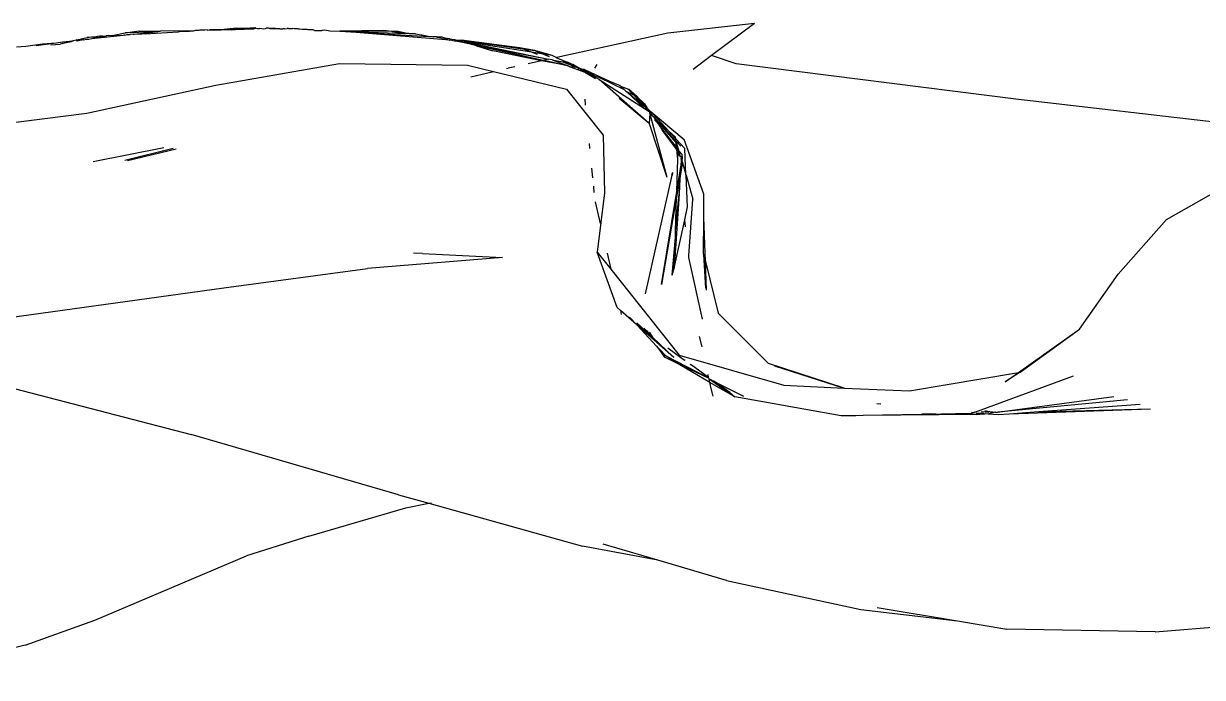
# Model space of a CAD drawing. Header units: millimetres. Extents: x -41292 to 298682, y -22072 to 33155.
# Drawn here: x 34332.4 to 34434.6, y -13118.2 to -13061.4 of the extents above; entities that cross this region are included whole.
import ezdxf

# ---------------------------------------------------------------- set-up
doc = ezdxf.new("R2010")
doc.units = ezdxf.units.MM

# ---------------------------------------------------------------- blocks, each defined once
blk = doc.blocks.new('rmfnasesx')
for p, q in [((61803.32, 2449.98), (61804.45, 2450.2)), ((61804.45, 2450.2), (61805.68, 2450.37)), ((61806.84, 2450.26), (61804.45, 2450.2)), ((61805.24, 2450.09), (61806.84, 2450.26)), ((61805.24, 2450.09), (61805.9, 2450.1)), ((61805.68, 2450.37), (61807.52, 2450.34)), ((61805.9, 2450.1), (61806.06, 2450.13)), ((61806.06, 2450.13), (61806.19, 2450.11)), ((61806.19, 2450.11), (61809.04, 2450.29)), ((61806.84, 2450.26), (61807.52, 2450.34)), ((61809.8, 2450.38), (61807.52, 2450.34)), ((61809.04, 2450.29), (61809.3, 2450.33)), ((61809.3, 2450.33), (61810.03, 2450.34)), ((61810.03, 2450.34), (61809.8, 2450.38)), ((61810.36, 2450.35), (61810.03, 2450.34)), ((61810.53, 2450.4), (61810.36, 2450.35)), ((61810.84, 2450.41), (61810.53, 2450.4)), ((61810.92, 2450.42), (61810.84, 2450.41)), ((61811.32, 2450.44), (61810.92, 2450.42)), ((61811.37, 2450.42), (61811.32, 2450.44)), ((61811.56, 2450.46), (61811.37, 2450.42)), ((61811.59, 2450.42), (61811.56, 2450.46)), ((61811.59, 2450.42), (61811.76, 2450.46)), ((61812.14, 2450.4), (61811.59, 2450.42)), ((61812.6, 2450.48), (61811.76, 2450.46)), ((61813.44, 2450.46), (61812.14, 2450.4)), ((61812.6, 2450.48), (61812.74, 2450.48)), ((61812.74, 2450.48), (61814.13, 2450.62)), ((61812.74, 2450.48), (61814.82, 2450.6)), ((61813.65, 2450.44), (61813.44, 2450.46)), ((61814.39, 2450.5), (61813.65, 2450.44)), ((61814.13, 2450.62), (61814.82, 2450.6)), ((61814.79, 2450.49), (61814.39, 2450.5)), ((61815.59, 2450.52), (61814.79, 2450.49)), ((61814.82, 2450.6), (61814.88, 2450.6)), ((61814.88, 2450.6), (61815.71, 2450.65)), ((61814.88, 2450.6), (61815.62, 2450.58)), ((61815.8, 2450.59), (61815.59, 2450.52)), ((61815.62, 2450.58), (61815.8, 2450.59)), ((61815.71, 2450.65), (61815.8, 2450.59)), ((61815.8, 2450.59), (61815.93, 2450.58)), ((61815.93, 2450.58), (61816.1, 2450.58)), ((61816.1, 2450.58), (61816.14, 2450.6)), ((61816.14, 2450.6), (61816.49, 2450.56)), ((61816.49, 2450.56), (61816.64, 2450.58)), ((61816.64, 2450.58), (61816.68, 2450.61)), ((61816.68, 2450.61), (61816.73, 2450.62)), ((61816.73, 2450.62), (61816.83, 2450.62)), ((61816.83, 2450.62), (61816.91, 2450.6)), ((61816.91, 2450.6), (61817.29, 2450.64)), ((61817.02, 2450.54), (61816.91, 2450.6)), ((61817.21, 2450.54), (61817.02, 2450.54)), ((61817.25, 2450.55), (61817.21, 2450.54)), ((61817.36, 2450.53), (61817.25, 2450.55)), ((61817.29, 2450.64), (61817.87, 2450.56)), ((61817.48, 2450.54), (61817.36, 2450.53)), ((61817.63, 2450.54), (61817.48, 2450.54)), ((61817.87, 2450.56), (61817.63, 2450.54)), ((61817.87, 2450.56), (61818.04, 2450.55)), ((61818.04, 2450.55), (61818.13, 2450.56)), ((61818.29, 2450.55), (61818.13, 2450.56)), ((61818.29, 2450.55), (61818.5, 2450.57)), ((61818.62, 2450.57), (61818.5, 2450.57)), ((61818.62, 2450.57), (61818.7, 2450.57)), ((61818.7, 2450.57), (61818.72, 2450.57)), ((61818.72, 2450.57), (61818.89, 2450.57)), ((61818.89, 2450.57), (61818.98, 2450.57)), ((61819.11, 2450.56), (61818.98, 2450.57)), ((61819.16, 2450.56), (61819.11, 2450.56)), ((61819.22, 2450.55), (61819.16, 2450.56)), ((61819.28, 2450.55), (61819.22, 2450.55)), ((61819.34, 2450.55), (61819.28, 2450.55)), ((61819.43, 2450.55), (61819.34, 2450.55)), ((61819.48, 2450.53), (61819.43, 2450.55)), ((61819.52, 2450.54), (61819.48, 2450.53)), ((61819.59, 2450.53), (61819.52, 2450.54)), ((61819.81, 2450.49), (61819.59, 2450.53)), ((61819.9, 2450.49), (61819.81, 2450.49)), ((61820.06, 2450.48), (61819.9, 2450.49)), ((61820.25, 2450.48), (61820.06, 2450.48)), ((61820.32, 2450.47), (61820.25, 2450.48)), ((61820.46, 2450.46), (61820.32, 2450.47)), ((61820.59, 2450.45), (61820.46, 2450.46)), ((61820.76, 2450.47), (61820.59, 2450.45)), ((61820.87, 2450.41), (61820.76, 2450.47)), ((61820.87, 2450.41), (61821.51, 2450.39)), ((61821.51, 2450.39), (61821.54, 2450.42)), ((61821.54, 2450.42), (61821.58, 2450.42)), ((61821.58, 2450.42), (61821.79, 2450.45)), ((61821.79, 2450.45), (61822.22, 2450.36)), ((61822.22, 2450.36), (61823.07, 2450.33)), ((61826.88, 2450.41), (61823.07, 2450.33)), ((61832.63, 2449.57), (61823.07, 2450.33)), ((61823.07, 2450.33), (61829.79, 2449.94)), ((61823.07, 2450.33), (61828.93, 2450.14)), ((61827.56, 2450.32), (61823.07, 2450.33)), ((61827.56, 2450.32), (61826.88, 2450.41)), ((61827.59, 2450.32), (61827.56, 2450.32)), ((61827.62, 2450.32), (61827.59, 2450.32)), ((61828.13, 2450.3), (61827.62, 2450.32)), ((61827.62, 2450.32), (61828.93, 2450.14)), ((61828.93, 2450.14), (61828.13, 2450.3)), ((61828.99, 2450.13), (61828.93, 2450.14)), ((61829.07, 2450.13), (61828.99, 2450.13)), ((61829.12, 2450.12), (61829.07, 2450.13)), ((61829.63, 2450.11), (61829.12, 2450.12)), ((61829.63, 2450.11), (61830.13, 2450.03)), ((61851.52, 2450.18), (61841.89, 2448.06)), ((61859.06, 2451), (61851.52, 2450.18)), ((61859.06, 2451), (61855.31, 2448.22)), ((61795.85, 2449.04), (61797.29, 2449.23)), ((61796.74, 2449.09), (61798.46, 2449.34)), ((61797.29, 2449.23), (61798.46, 2449.34)), ((61798, 2449.17), (61798.83, 2449.22)), ((61798.46, 2449.34), (61799.03, 2449.42)), ((61799.02, 2449.28), (61798.83, 2449.22)), ((61799.02, 2449.28), (61799.65, 2449.47)), ((61799.66, 2449.38), (61799.02, 2449.28)), ((61799.03, 2449.42), (61799.65, 2449.47)), ((61799.65, 2449.47), (61799.82, 2449.51)), ((61799.77, 2449.42), (61799.66, 2449.38)), ((61799.94, 2449.5), (61799.77, 2449.42)), ((61799.82, 2449.51), (61799.94, 2449.5)), ((61800.21, 2449.55), (61799.94, 2449.5)), ((61800.26, 2449.6), (61800.21, 2449.55)), ((61800.21, 2449.55), (61800.3, 2449.51)), ((61800.26, 2449.6), (61801.17, 2449.79)), ((61800.3, 2449.51), (61800.51, 2449.57)), ((61800.51, 2449.57), (61800.64, 2449.58)), ((61800.64, 2449.58), (61800.7, 2449.6)), ((61800.7, 2449.6), (61800.82, 2449.61)), ((61800.82, 2449.61), (61800.85, 2449.6)), ((61800.85, 2449.6), (61801.11, 2449.65)), ((61801.11, 2449.65), (61801.31, 2449.65)), ((61801.32, 2449.8), (61801.17, 2449.79)), ((61801.31, 2449.65), (61801.56, 2449.7)), ((61801.53, 2449.83), (61801.32, 2449.8)), ((61801.6, 2449.82), (61801.53, 2449.83)), ((61801.56, 2449.7), (61804.27, 2449.99)), ((61801.56, 2449.7), (61802.46, 2449.87)), ((61801.7, 2449.81), (61801.6, 2449.82)), ((61801.85, 2449.83), (61801.7, 2449.81)), ((61801.93, 2449.84), (61801.85, 2449.83)), ((61801.97, 2449.85), (61801.93, 2449.84)), ((61802.07, 2449.88), (61801.97, 2449.85)), ((61802.25, 2449.9), (61802.07, 2449.88)), ((61802.44, 2449.91), (61802.25, 2449.9)), ((61802.49, 2449.92), (61802.44, 2449.91)), ((61802.46, 2449.87), (61802.44, 2449.91)), ((61802.75, 2449.89), (61802.46, 2449.87)), ((61802.75, 2449.89), (61802.49, 2449.92)), ((61802.84, 2449.94), (61802.75, 2449.89)), ((61802.98, 2449.96), (61802.84, 2449.94)), ((61803.12, 2449.95), (61802.98, 2449.96)), ((61803.32, 2449.98), (61803.12, 2449.95)), ((61803.32, 2449.98), (61804.27, 2449.99)), ((61804.27, 2449.99), (61804.39, 2450.03)), ((61804.39, 2450.03), (61804.43, 2450)), ((61804.43, 2450), (61804.64, 2450.05)), ((61804.64, 2450.05), (61804.79, 2450.04)), ((61804.79, 2450.04), (61804.86, 2450.05)), ((61804.86, 2450.05), (61804.9, 2450.05)), ((61805.14, 2450.08), (61804.9, 2450.05)), ((61805.14, 2450.08), (61805.21, 2450.07)), ((61805.21, 2450.07), (61805.24, 2450.09)), ((61829.79, 2449.94), (61830.87, 2449.88)), ((61830.13, 2450.03), (61830.2, 2450.02)), ((61830.2, 2450.02), (61830.87, 2449.88)), ((61830.87, 2449.88), (61830.91, 2449.87)), ((61830.91, 2449.87), (61831.09, 2449.87)), ((61831.09, 2449.87), (61831.16, 2449.86)), ((61831.21, 2449.86), (61831.16, 2449.86)), ((61831.24, 2449.85), (61831.21, 2449.86)), ((61831.46, 2449.84), (61831.24, 2449.85)), ((61831.48, 2449.84), (61831.46, 2449.84)), ((61831.48, 2449.84), (61831.53, 2449.79)), ((61831.98, 2449.81), (61831.48, 2449.84)), ((61832.24, 2449.69), (61831.53, 2449.79)), ((61831.98, 2449.81), (61832.45, 2449.71)), ((61832.24, 2449.69), (61832.45, 2449.71)), ((61832.24, 2449.69), (61832.63, 2449.57)), ((61832.63, 2449.68), (61832.45, 2449.71)), ((61832.63, 2449.68), (61833.01, 2449.63)), ((61832.78, 2449.56), (61832.63, 2449.57)), ((61832.78, 2449.56), (61832.91, 2449.52)), ((61832.91, 2449.52), (61833.01, 2449.51)), ((61833.01, 2449.63), (61833.1, 2449.58)), ((61833.44, 2449.42), (61833.01, 2449.51)), ((61833.01, 2449.51), (61833.55, 2449.49)), ((61833.1, 2449.58), (61833.63, 2449.55)), ((61833.1, 2449.58), (61833.55, 2449.49)), ((61834.57, 2449.2), (61833.44, 2449.42)), ((61833.55, 2449.49), (61833.65, 2449.47)), ((61833.63, 2449.55), (61838.92, 2448.81)), ((61838.67, 2448.9), (61833.63, 2449.55)), ((61833.65, 2449.47), (61833.71, 2449.46)), ((61833.71, 2449.46), (61833.76, 2449.44)), ((61833.76, 2449.44), (61833.91, 2449.41)), ((61833.91, 2449.41), (61836.3, 2448.86)), ((61833.91, 2449.41), (61834.57, 2449.2)), ((61833.91, 2449.41), (61841.19, 2447.9)), ((61839.69, 2448.52), (61833.91, 2449.41)), ((61834.93, 2449.08), (61834.57, 2449.2)), ((61834.93, 2449.08), (61836.35, 2448.65)), ((61840.71, 2447.8), (61834.93, 2449.08)), ((61834.93, 2449.08), (61836.3, 2448.86)), ((61795.02, 2448.99), (61795.85, 2449.04)), ((61836.3, 2448.86), (61840.71, 2447.8)), ((61836.3, 2448.86), (61841.19, 2447.9)), ((61840.58, 2447.77), (61836.35, 2448.65)), ((61840, 2448.66), (61838.67, 2448.9)), ((61838.92, 2448.81), (61838.67, 2448.9)), ((61838.95, 2448.8), (61838.92, 2448.81)), ((61839.69, 2448.52), (61838.95, 2448.8)), ((61838.95, 2448.8), (61840, 2448.66)), ((61840.21, 2448.32), (61839.69, 2448.52)), ((61840.75, 2448.35), (61839.69, 2448.52)), ((61841.5, 2448.23), (61840, 2448.66)), ((61840, 2448.66), (61840.75, 2448.35)), ((61840.75, 2448.35), (61841.24, 2448.15)), ((61841.5, 2448.23), (61840.75, 2448.35)), ((61841.83, 2448.05), (61841.5, 2448.23)), ((61841.89, 2448.06), (61841.86, 2448.04)), ((61855.31, 2448.22), (61853.72, 2447.03)), ((61857.45, 2447.51), (61855.31, 2448.22)), ((61812.32, 2445.67), (61823.04, 2447.53)), ((61823.04, 2447.53), (61834.14, 2447.39)), ((61834.14, 2447.39), (61836.41, 2446.83)), ((61837.54, 2447.1), (61837.67, 2447.13)), ((61838.26, 2447.26), (61837.67, 2447.13)), ((61840.58, 2447.77), (61839.4, 2447.51)), ((61840.71, 2447.8), (61840.58, 2447.77)), ((61842.79, 2447.35), (61840.58, 2447.77)), ((61840.79, 2447.82), (61840.71, 2447.8)), ((61841.19, 2447.9), (61840.79, 2447.82)), ((61840.79, 2447.82), (61842.79, 2447.35)), ((61841.49, 2447.85), (61841.19, 2447.9)), ((61841.49, 2447.85), (61842.79, 2447.35)), ((61841.49, 2447.85), (61842.4, 2447.67)), ((61841.86, 2448.04), (61841.83, 2448.05)), ((61841.86, 2448.04), (61842.83, 2447.64)), ((61842.4, 2447.67), (61843.68, 2447.18)), ((61842.85, 2447.58), (61842.4, 2447.67)), ((61842.85, 2447.33), (61842.79, 2447.35)), ((61843.07, 2447.54), (61842.83, 2447.64)), ((61842.85, 2447.58), (61843.68, 2447.18)), ((61842.85, 2447.58), (61843.07, 2447.54)), ((61842.88, 2447.31), (61842.85, 2447.33)), ((61842.95, 2447.3), (61842.88, 2447.31)), ((61843.01, 2447.26), (61842.95, 2447.3)), ((61843.07, 2447.25), (61843.01, 2447.26)), ((61843.1, 2447.53), (61843.07, 2447.54)), ((61843.07, 2447.25), (61844.34, 2446.78)), ((61843.68, 2447.18), (61843.07, 2447.25)), ((61843.1, 2447.53), (61843.16, 2447.5)), ((61843.16, 2447.5), (61843.28, 2447.44)), ((61843.28, 2447.44), (61844.08, 2447.05)), ((61843.68, 2447.18), (61843.28, 2447.44)), ((61843.68, 2447.18), (61843.71, 2447.13)), ((61843.71, 2447.13), (61843.75, 2447.11)), ((61843.75, 2447.11), (61843.83, 2447.11)), ((61843.83, 2447.11), (61843.87, 2447.09)), ((61843.87, 2447.09), (61844.05, 2446.99)), ((61844.08, 2447.05), (61843.87, 2447.09)), ((61844.08, 2447.05), (61844.54, 2446.82)), ((61844.27, 2447.01), (61844.08, 2447.05)), ((61845.36, 2447.44), (61845.16, 2447.12)), ((61881.73, 2444.44), (61857.45, 2447.51)), ((61834.43, 2446.37), (61836.41, 2446.83)), ((61836.41, 2446.83), (61842.73, 2445.3)), ((61844.05, 2446.99), (61844.22, 2446.92)), ((61844.22, 2446.92), (61844.54, 2446.82)), ((61844.34, 2446.78), (61844.22, 2446.92)), ((61844.33, 2446.99), (61844.27, 2447.01)), ((61844.37, 2446.96), (61844.33, 2446.99)), ((61844.4, 2446.74), (61844.34, 2446.78)), ((61844.4, 2446.95), (61844.37, 2446.96)), ((61844.54, 2446.82), (61844.4, 2446.95)), ((61846.5, 2445.97), (61844.4, 2446.95)), ((61845.25, 2446.22), (61844.4, 2446.74)), ((61844.4, 2446.74), (61844.69, 2446.69)), ((61844.69, 2446.69), (61844.54, 2446.82)), ((61844.82, 2446.58), (61844.69, 2446.69)), ((61844.86, 2446.64), (61844.78, 2446.7)), ((61845.25, 2446.22), (61844.82, 2446.58)), ((61845.56, 2446.15), (61844.82, 2446.58)), ((61844.86, 2446.64), (61844.92, 2446.63)), ((61844.92, 2446.63), (61845.02, 2446.58)), ((61845.02, 2446.58), (61845.09, 2446.5)), ((61845.09, 2446.5), (61845.15, 2446.46)), ((61845.24, 2446.42), (61845.15, 2446.46)), ((61845.49, 2446.35), (61845.24, 2446.42)), ((61845.63, 2446.28), (61845.49, 2446.35)), ((61849.9, 2442.33), (61845.56, 2446.15)), ((61845.56, 2446.15), (61849.51, 2443.62)), ((61846.5, 2445.97), (61845.63, 2446.28)), ((61847.77, 2445.26), (61845.63, 2446.28)), ((61801.13, 2443.23), (61812.32, 2445.67)), ((61842.73, 2445.3), (61845.93, 2441.32)), ((61846.78, 2445.86), (61846.5, 2445.97)), ((61847, 2445.76), (61846.78, 2445.86)), ((61847.21, 2445.7), (61847, 2445.76)), ((61847.33, 2445.64), (61847.21, 2445.7)), ((61847.37, 2445.64), (61847.33, 2445.64)), ((61847.39, 2445.62), (61847.33, 2445.64)), ((61847.39, 2445.62), (61847.37, 2445.64)), ((61847.43, 2445.58), (61847.39, 2445.62)), ((61847.45, 2445.53), (61847.43, 2445.58)), ((61847.45, 2445.53), (61847.77, 2445.26)), ((61848.15, 2445.29), (61847.45, 2445.53)), ((61847.77, 2445.26), (61847.82, 2445.19)), ((61847.82, 2445.19), (61847.85, 2445.16)), ((61847.85, 2445.16), (61847.95, 2445.11)), ((61847.95, 2445.11), (61849.51, 2443.62)), ((61847.95, 2445.11), (61848.56, 2444.82)), ((61847.95, 2445.11), (61849.27, 2444.01)), ((61848.85, 2444.68), (61848.15, 2445.29)), ((61848.56, 2444.82), (61848.15, 2445.29)), ((61844.32, 2444.43), (61844.37, 2443.92)), ((61849.9, 2442.33), (61847.31, 2444.5)), ((61848.63, 2444.78), (61848.56, 2444.82)), ((61848.63, 2444.78), (61848.85, 2444.68)), ((61849.27, 2444.01), (61848.63, 2444.78)), ((61848.85, 2444.68), (61849.51, 2444.03)), ((61848.85, 2444.68), (61849.22, 2444.18)), ((61849.65, 2443.81), (61848.85, 2444.68)), ((61849.22, 2444.18), (61849.29, 2444.11)), ((61849.27, 2444.01), (61849.45, 2443.86)), ((61849.29, 2444.11), (61849.45, 2443.86)), ((61849.51, 2444.03), (61849.65, 2443.81)), ((61916.72, 2440.4), (61881.73, 2444.44)), ((61782.08, 2440.81), (61801.13, 2443.23)), ((61849.45, 2443.86), (61849.48, 2443.84)), ((61849.48, 2443.84), (61849.5, 2443.8)), ((61849.5, 2443.8), (61849.54, 2443.79)), ((61849.51, 2443.62), (61849.77, 2443.45)), ((61849.54, 2443.79), (61849.66, 2443.63)), ((61849.65, 2443.81), (61849.72, 2443.73)), ((61849.66, 2443.63), (61849.75, 2443.64)), ((61849.66, 2443.63), (61849.77, 2443.45)), ((61849.72, 2443.73), (61849.71, 2443.7)), ((61849.71, 2443.7), (61849.75, 2443.64)), ((61849.75, 2443.64), (61849.78, 2443.59)), ((61849.83, 2443.41), (61849.77, 2443.45)), ((61849.78, 2443.59), (61849.83, 2443.56)), ((61849.83, 2443.56), (61849.87, 2443.52)), ((61849.87, 2443.52), (61849.83, 2443.41)), ((61849.83, 2443.41), (61849.91, 2443.36)), ((61849.87, 2443.52), (61849.94, 2443.46)), ((61849.97, 2443.19), (61849.9, 2442.33)), ((61849.91, 2443.36), (61849.94, 2443.33)), ((61849.94, 2443.33), (61849.93, 2443.23)), ((61849.93, 2443.23), (61849.98, 2443.17)), ((61849.93, 2443.23), (61849.97, 2443.19)), ((61849.99, 2443.39), (61849.94, 2443.46)), ((61850.16, 2443.09), (61849.94, 2443.33)), ((61849.98, 2443.17), (61851.45, 2437.68)), ((61849.98, 2443.17), (61850.04, 2443.13)), ((61849.99, 2443.39), (61850.08, 2443.34)), ((61850.04, 2443.13), (61850.15, 2443.03)), ((61850.08, 2443.34), (61852.96, 2440.94)), ((61851.59, 2441.69), (61850.08, 2443.34)), ((61850.15, 2443.03), (61850.16, 2443.09)), ((61850.16, 2443.01), (61850.15, 2443.03)), ((61850.29, 2442.9), (61850.16, 2443.01)), ((61849.9, 2442.33), (61851.45, 2437.68)), ((61850.42, 2442.81), (61850.29, 2442.9)), ((61850.29, 2442.9), (61850.39, 2442.75)), ((61850.39, 2442.75), (61850.41, 2442.66)), ((61850.39, 2442.75), (61850.8, 2442.29)), ((61850.41, 2442.66), (61850.8, 2442.29)), ((61850.41, 2442.66), (61850.8, 2442.16)), ((61850.48, 2442.72), (61850.42, 2442.81)), ((61850.58, 2442.63), (61850.48, 2442.72)), ((61852.22, 2440.84), (61850.58, 2442.63)), ((61850.58, 2442.63), (61851.59, 2441.69)), ((61850.8, 2442.29), (61852.24, 2440.66)), ((61850.8, 2442.29), (61852.22, 2440.84)), ((61850.8, 2442.16), (61851.06, 2441.73)), ((61852.28, 2440.28), (61850.8, 2442.16)), ((61845.93, 2441.32), (61846.04, 2436.32)), ((61852.31, 2440.06), (61851.06, 2441.73)), ((61851.59, 2441.69), (61852.19, 2441.14)), ((61852.22, 2441.01), (61851.59, 2441.69)), ((61852.22, 2441.01), (61852.19, 2441.14)), ((61853, 2440.15), (61852.22, 2441.01)), ((61852.22, 2440.84), (61852.22, 2441.01)), ((61854.65, 2436.2), (61852.96, 2440.94)), ((61801.67, 2439.04), (61807.81, 2440.26)), ((61808.61, 2440.16), (61804.42, 2439.13)), ((61804.65, 2439.13), (61808.89, 2440.13)), ((61844.7, 2440.6), (61844.74, 2440.15)), ((61852.24, 2440.66), (61852.22, 2440.84)), ((61852.29, 2440.76), (61852.22, 2440.84)), ((61852.24, 2440.66), (61852.32, 2440.57)), ((61852.28, 2440.28), (61852.24, 2440.66)), ((61852.29, 2440.25), (61852.28, 2440.28)), ((61852.66, 2440.36), (61852.29, 2440.76)), ((61852.32, 2440.57), (61852.29, 2440.76)), ((61852.31, 2440.06), (61852.29, 2440.25)), ((61852.38, 2440.15), (61852.29, 2440.25)), ((61852.31, 2440.06), (61852.42, 2439.91)), ((61852.4, 2439.24), (61852.31, 2440.06)), ((61852.32, 2440.57), (61852.38, 2440.15)), ((61852.48, 2440.01), (61852.32, 2440.57)), ((61852.38, 2440.13), (61852.38, 2440.15)), ((61852.38, 2440.13), (61852.42, 2439.91)), ((61852.48, 2440.01), (61852.38, 2440.13)), ((61852.42, 2439.91), (61852.42, 2439.79)), ((61852.49, 2439.98), (61852.48, 2440.01)), ((61852.52, 2439.94), (61852.49, 2439.98)), ((61852.73, 2439.68), (61852.52, 2439.94)), ((61852.64, 2439.47), (61852.52, 2439.94)), ((61853.1, 2437.88), (61853, 2440.15)), ((61852.31, 2436.43), (61852.4, 2439.24)), ((61852.4, 2439.24), (61852.42, 2439.79)), ((61852.64, 2439.47), (61852.42, 2439.79)), ((61852.71, 2439.37), (61852.64, 2439.47)), ((61852.7, 2439.24), (61852.66, 2438.59)), ((61852.66, 2438.59), (61852.77, 2439.02)), ((61852.7, 2439.24), (61852.71, 2439.37)), ((61852.7, 2439.24), (61852.75, 2439.14)), ((61852.73, 2439.68), (61852.71, 2439.37)), ((61852.77, 2439.28), (61852.71, 2439.37)), ((61852.73, 2439.68), (61852.77, 2439.28)), ((61852.77, 2439.28), (61852.75, 2439.14)), ((61852.75, 2439.14), (61852.76, 2439.11)), ((61852.76, 2439.11), (61852.75, 2439.06)), ((61852.75, 2439.06), (61852.77, 2439.02)), ((61852.77, 2439.02), (61852.75, 2438.64)), ((61852.77, 2439.02), (61853.1, 2437.88)), ((61844.91, 2438.45), (61844.99, 2437.61)), ((61849.59, 2427.55), (61851.91, 2437.84)), ((61851.92, 2438.08), (61851.86, 2437.82)), ((61851.92, 2438.08), (61851.91, 2437.84)), ((61852.31, 2436.43), (61852.63, 2438.39)), ((61852.75, 2438.64), (61852.61, 2437.8)), ((61852.63, 2438.39), (61852.61, 2437.8)), ((61852.63, 2438.39), (61852.66, 2438.59)), ((61853.11, 2437.84), (61853.1, 2437.88)), ((61853.23, 2435.11), (61853.11, 2437.84)), ((61853.11, 2437.84), (61853.7, 2435.76)), ((61845.07, 2436.88), (61845.12, 2436.33)), ((61852.56, 2437.49), (61852.29, 2435.95)), ((61852.56, 2437.49), (61852.51, 2436.23)), ((61852.61, 2437.8), (61852.56, 2437.49)), ((61894.79, 2434), (61901.4, 2437.77)), ((61846.04, 2436.32), (61845.4, 2431.17)), ((61850.99, 2428.35), (61852.31, 2436.43)), ((61852.29, 2435.95), (61850.99, 2428.35)), ((61852.51, 2436.23), (61852.09, 2429.78)), ((61852.2, 2432.95), (61852.51, 2436.23)), ((61852.2, 2432.95), (61852.29, 2435.95)), ((61852.29, 2435.95), (61852.31, 2436.43)), ((61854.64, 2434.17), (61854.65, 2436.2)), ((61845.22, 2435.54), (61845.66, 2433.65)), ((61852.99, 2433.98), (61853.23, 2435.11)), ((61853.34, 2430.86), (61853.7, 2435.76)), ((61852.09, 2429.78), (61852.99, 2433.98)), ((61853.06, 2433.37), (61852.99, 2433.98)), ((61854.63, 2430.99), (61854.64, 2434.17)), ((61854.79, 2430.35), (61854.64, 2434.17)), ((61890.58, 2429.26), (61894.79, 2434)), ((61852.18, 2432.44), (61852.2, 2432.95)), ((61851.9, 2429.17), (61852.18, 2432.44)), ((61852.09, 2429.78), (61852.18, 2432.44)), ((61837.2, 2430.71), (61825.49, 2429.75)), ((61830.24, 2431.06), (61829.46, 2431.09)), ((61830.24, 2431.06), (61837.2, 2430.71)), ((61847.12, 2426.36), (61845.4, 2431.17)), ((61845.4, 2431.17), (61846.58, 2429.68)), ((61846.26, 2431.07), (61846.58, 2429.68)), ((61853.35, 2430.71), (61853.34, 2430.86)), ((61854.55, 2425.36), (61853.35, 2430.71)), ((61854.63, 2430.99), (61854.79, 2428.03)), ((61854.63, 2430.99), (61854.79, 2430.35)), ((61813.02, 2428.07), (61825.49, 2429.75)), ((61846.58, 2429.68), (61852.52, 2422.23)), ((61851.9, 2429.17), (61852.09, 2429.78)), ((61854.88, 2427.86), (61854.79, 2430.35)), ((61854.79, 2430.35), (61855.9, 2425.87)), ((61887.23, 2424.49), (61890.58, 2429.26)), ((61787.38, 2424.53), (61813.02, 2428.07)), ((61847.4, 2426.14), (61847.12, 2426.36)), ((61847.4, 2426.14), (61847.41, 2426.1)), ((61847.41, 2426.1), (61847.49, 2425.75)), ((61848.86, 2424.83), (61847.41, 2426.1)), ((61860.26, 2421.51), (61855.9, 2425.87)), ((61848.86, 2424.83), (61848.2, 2425.53)), ((61848.85, 2425.03), (61849.68, 2424.25)), ((61852.05, 2422.02), (61848.86, 2424.83)), ((61850.56, 2423.02), (61848.86, 2424.83)), ((61849.46, 2424.57), (61849.68, 2424.25)), ((61850.06, 2423.9), (61849.68, 2424.4)), ((61849.68, 2424.25), (61850.06, 2423.9)), ((61850.19, 2423.78), (61849.93, 2424.21)), ((61849.95, 2424.19), (61850.19, 2423.78)), ((61850.06, 2423.9), (61850.19, 2423.78)), ((61850.19, 2423.78), (61852.05, 2422.02)), ((61854.26, 2423.85), (61854.47, 2422.95)), ((61881.94, 2420.73), (61887.23, 2424.49)), ((61882.08, 2420.75), (61887.23, 2424.49)), ((61850.56, 2423.02), (61851.09, 2422.27)), ((61850.84, 2422.72), (61850.56, 2423.02)), ((61851.09, 2422.27), (61850.84, 2422.72)), ((61851.39, 2422.13), (61850.84, 2422.72)), ((61851.52, 2422.86), (61852.98, 2421.79)), ((61851.1, 2422.25), (61851.09, 2422.27)), ((61851.1, 2422.25), (61851.13, 2422.23)), ((61851.13, 2422.23), (61851.21, 2422.09)), ((61851.39, 2422.13), (61851.13, 2422.23)), ((61851.21, 2422.09), (61852.22, 2421.59)), ((61855.09, 2420.24), (61851.39, 2422.13)), ((61852.22, 2421.59), (61851.39, 2422.13)), ((61855.17, 2419.86), (61852.22, 2421.59)), ((61852.22, 2421.59), (61855.09, 2420.24)), ((61852.52, 2422.23), (61861.58, 2419.61)), ((61853.02, 2421.78), (61852.98, 2421.79)), ((61866.82, 2419.37), (61860.26, 2421.51)), ((61853.45, 2421.44), (61853.54, 2421.4)), ((61855.07, 2420.3), (61853.54, 2421.4)), ((61855.07, 2420.3), (61855.02, 2420.55)), ((61860.77, 2421.29), (61866.82, 2419.37)), ((61872.48, 2419.12), (61881.94, 2420.73)), ((61882.08, 2420.75), (61880.8, 2419.91)), ((61880.8, 2419.91), (61881.94, 2420.73)), ((61881.94, 2420.73), (61882.08, 2420.75)), ((61792.04, 2420.06), (61810.17, 2415.34)), ((61855.09, 2420.24), (61855.07, 2420.3)), ((61855.11, 2420.16), (61855.09, 2420.24)), ((61855.17, 2419.86), (61855.11, 2420.16)), ((61855.11, 2420.16), (61857.34, 2418.6)), ((61855.11, 2420.16), (61855.25, 2420.12)), ((61855.21, 2419.75), (61855.17, 2419.86)), ((61857.34, 2418.6), (61855.17, 2419.86)), ((61855.21, 2419.75), (61855.21, 2419.69)), ((61855.46, 2418.66), (61855.21, 2419.69)), ((61855.25, 2420.12), (61855.42, 2420)), ((61855.42, 2420), (61855.51, 2419.99)), ((61855.51, 2419.99), (61855.67, 2419.87)), ((61855.67, 2419.87), (61858.1, 2418.67)), ((61856.91, 2418.99), (61855.67, 2419.87)), ((61861.58, 2419.61), (61866.82, 2419.37)), ((61878.15, 2417.28), (61886.72, 2420.43)), ((61856.91, 2418.99), (61857.34, 2418.6)), ((61866.56, 2416.95), (61857.34, 2418.6)), ((61866.82, 2419.37), (61872.48, 2419.12)), ((61880.13, 2417.27), (61890.22, 2418.64)), ((61870, 2417.97), (61869.67, 2418)), ((61891.4, 2418.34), (61880.13, 2417.27)), ((61881.15, 2417.13), (61893.41, 2417.58)), ((61883.3, 2417.3), (61892.49, 2417.98)), ((61883.3, 2417.3), (61893.41, 2417.58)), ((61867.29, 2416.97), (61866.56, 2416.95)), ((61867.36, 2416.96), (61867.29, 2416.97)), ((61867.33, 2416.96), (61867.29, 2416.97)), ((61867.61, 2416.96), (61867.36, 2416.96)), ((61867.85, 2416.97), (61867.61, 2416.96)), ((61868.47, 2416.99), (61867.85, 2416.97)), ((61875.22, 2417.12), (61868.47, 2416.99)), ((61878.32, 2417.07), (61868.47, 2416.99)), ((61873.59, 2417.14), (61874.33, 2417.16)), ((61874.33, 2417.16), (61875.22, 2417.12)), ((61875.31, 2417.11), (61875.22, 2417.12)), ((61876.48, 2417.14), (61875.31, 2417.11)), ((61876.53, 2417.14), (61876.48, 2417.14)), ((61877.85, 2417.16), (61876.53, 2417.14)), ((61876.53, 2417.14), (61878.32, 2417.07)), ((61878.08, 2417.25), (61877.85, 2417.16)), ((61877.85, 2417.16), (61878.06, 2417.12)), ((61877.87, 2417.27), (61878.08, 2417.25)), ((61878.06, 2417.12), (61878.32, 2417.07)), ((61878.06, 2417.12), (61878.6, 2417.11)), ((61878.15, 2417.28), (61878.08, 2417.25)), ((61878.28, 2417.23), (61878.94, 2417.18)), ((61878.32, 2417.07), (61878.6, 2417.11)), ((61878.99, 2417.11), (61878.6, 2417.11)), ((61879.37, 2417.25), (61878.7, 2417.3)), ((61878.99, 2417.11), (61879.07, 2417.17)), ((61879.13, 2417.37), (61879.03, 2417.36)), ((61879.07, 2417.17), (61879.32, 2417.14)), ((61879.6, 2417.29), (61879.13, 2417.37)), ((61879.32, 2417.14), (61879.59, 2417.23)), ((61879.32, 2417.14), (61880.21, 2417.07)), ((61879.76, 2417.22), (61879.59, 2417.23)), ((61879.7, 2417.31), (61879.6, 2417.29)), ((61879.85, 2417.27), (61879.76, 2417.22)), ((61879.91, 2417.24), (61879.85, 2417.27)), ((61879.96, 2417.28), (61879.91, 2417.24)), ((61879.96, 2417.28), (61879.92, 2417.28)), ((61880.01, 2417.25), (61879.96, 2417.28)), ((61880.01, 2417.25), (61880.13, 2417.27)), ((61880.21, 2417.07), (61881.12, 2417.13)), ((61881.12, 2417.13), (61881.15, 2417.13)), ((61881.15, 2417.13), (61883.3, 2417.3)), ((61828.17, 2410.11), (61810.17, 2415.34)), ((61828.17, 2410.11), (61830.79, 2409.38)), ((61828.79, 2408.99), (61830.79, 2409.38)), ((61830.79, 2409.38), (61831.02, 2409.42)), ((61830.79, 2409.38), (61844.14, 2405.64)), ((61820.38, 2406.53), (61828.79, 2408.99)), ((61820.38, 2406.53), (61814.98, 2404.8)), ((61850.65, 2404.43), (61844.14, 2405.64)), ((61850.65, 2404.43), (61845.91, 2405.83)), ((61801.82, 2399.23), (61814.98, 2404.8)), ((61856.61, 2402.67), (61850.65, 2404.43)), ((61856.61, 2402.67), (61868.26, 2400.15)), ((61868.26, 2400.15), (61876.66, 2399.16)), ((61869.7, 2400.32), (61876.66, 2399.16)), ((61795.78, 2397.05), (61801.82, 2399.23)), ((61876.66, 2399.16), (61880.93, 2398.45)), ((61893.79, 2398.23), (61907.96, 2399.34)), ((61893.79, 2398.23), (61880.93, 2398.45)), ((61795.78, 2397.05), (61784.29, 2394.26))]:
    blk.add_line(p, q)

msp = doc.modelspace()

# ---------------------------------------------------------------- block references
msp.add_blockref('rmfnasesx', (-27463.27, -15512.43))

doc.saveas('drawing.dxf')
